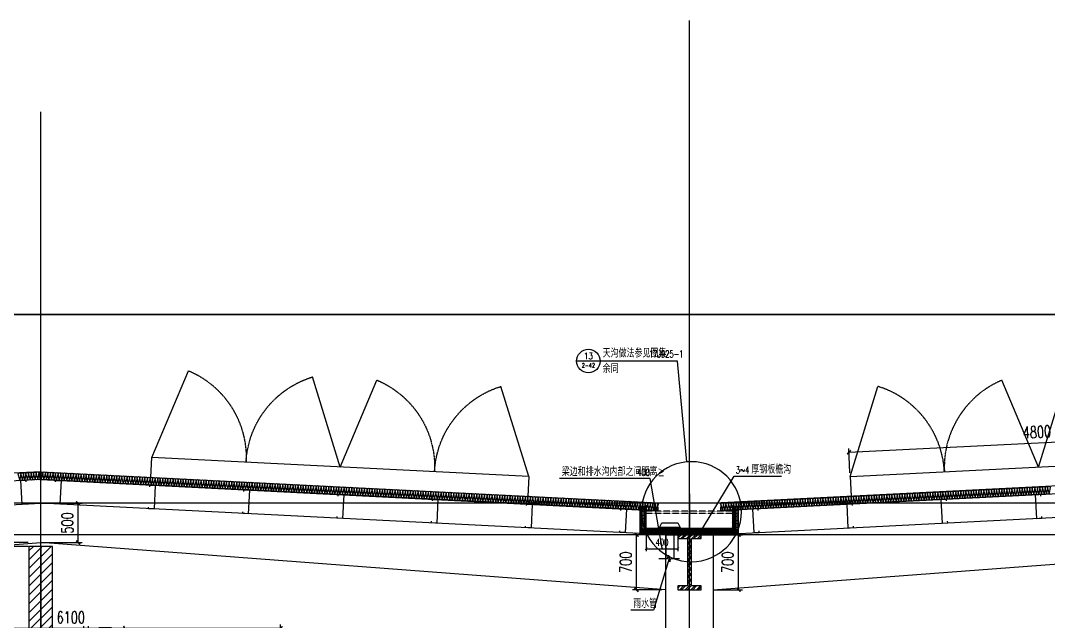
# Model space of a CAD drawing. Extents: x -1899985 to 1774885, y 556286 to 2175695.
# Drawn here: x -1695118 to -1682045, y 578854 to 586496 of the extents above; entities that cross this region are included whole.
import ezdxf
from ezdxf.enums import TextEntityAlignment as Align

# ---------------------------------------------------------------- set-up
doc = ezdxf.new("R2010")
doc.units = 0
doc.header["$LTSCALE"] = 10
doc.header["$MEASUREMENT"] = 0
for name, pattern in [('20剖面图$0$__DASH', [0.35, 0.25, -0.1]), ('20剖面图$0$DASH', [0.35, 0.25, -0.1]), ('20剖面图$0$DOTE', [2.42, 2, -0.2, 0.02, -0.2])]:
    doc.linetypes.add(name, pattern=pattern)
doc.layers.get('Defpoints').update_dxf_attribs({"color": 210})
for name, color, linetype in [('20剖面图$0$A-AXIS-DOTE', 14, '20剖面图$0$DOTE'), ('20剖面图$0$A-AXIS-SYMB', 3, 'Continuous'), ('20剖面图$0$A-HATCH-2', 251, 'Continuous'), ('20剖面图$0$A-LIN-V', 9, 'Continuous'), ('20剖面图$0$A-SFCE', 30, 'Continuous'), ('20剖面图$0$AS-COLN', 6, 'Continuous'), ('20剖面图$0$COLUMN', 9, 'Continuous'), ('20剖面图$0$DIM_SYMB', 3, 'Continuous'), ('20剖面图$0$PUB_TEXT', 7, 'Continuous'), ('20剖面图$0$建-墙-填充', 8, 'Continuous'), ('20剖面图$0$建-尺寸', 3, 'Continuous'), ('20剖面图$0$建-文字', 7, 'Continuous'), ('20剖面图$0$建-柱-钢', 9, 'Continuous'), ('A-LIN-V', 9, 'Continuous')]:
    doc.layers.add(name, color=color, linetype=linetype)
doc.styles.add('20剖面图$0$_TCH_DIM', font='SIMPLEX', dxfattribs={"bigfont": 'GBCBIG'})
doc.styles.add('20剖面图$0$_TCH_DIM_T3', font='SIMPLEX', dxfattribs={"width": 0.705882, "bigfont": 'GBCBIG'})
doc.styles.add('20剖面图$0$A-DIM_T3', font='SIMPLEX', dxfattribs={"width": 0.705882, "bigfont": 'GBCBIG'})
doc.styles.add('20剖面图$0$A-STANDARD', font='SIMPLEX', dxfattribs={"bigfont": 'GBCBIG'})
doc.dimstyles.new('20剖面图$0$_TCH_ARCH&&30', dxfattribs={"dimtxt": 89.25, "dimasz": 30, "dimexe": 30, "dimexo": 30, "dimgap": 37.875, "dimtad": 1, "dimdec": 0, "dimzin": 0, "dimdsep": 46, "dimtxsty": '20剖面图$0$_TCH_DIM_T3', "dimblk": '20剖面图$0$_ArchTick', "dimcen": 0.09, "dimclrt": 7, "dimazin": 2, "dimtfac": 1, "dimtdec": 0, "dimtix": 1, "dimtmove": 2, "dimatfit": 3, "dimfxl": 1, "dimtolj": 1, "dimtzin": 0, "dimarcsym": 0})
doc.dimstyles.new('20剖面图$0$A-DIM&&50', dxfattribs={"dimtxt": 148.75, "dimasz": 50, "dimexe": 50, "dimexo": 50, "dimgap": 63.125, "dimtad": 1, "dimdec": 0, "dimzin": 0, "dimdsep": 46, "dimtxsty": '20剖面图$0$A-DIM_T3', "dimblk": '20剖面图$0$_ArchTick', "dimcen": 0.09, "dimclrt": 7, "dimazin": 2, "dimtfac": 1, "dimtdec": 0, "dimtix": 1, "dimtmove": 2, "dimatfit": 3, "dimfxl": 1, "dimtolj": 1, "dimtzin": 0, "dimarcsym": 0})

# ---------------------------------------------------------------- blocks, each defined once
blk = doc.blocks.new('20剖面图$0$G$CBF9D2CED')
at = {"layer": '20剖面图$0$建-墙-填充'}
h = blk.add_hatch(dxfattribs=at)
h.set_pattern_fill('金属', color=256, scale=20, style=0)
h.set_pattern_definition([(45, (0, 0), (-35.3553, 35.3553), []), (45, (23.57, 0), (-35.3553, 35.3553), [])])
h.paths.add_polyline_path([(-150, 0), (-150, -50), (-25, -50), (-25, -650), (-150, -650), (-150, -700), (150, -700), (150, -650), (25, -650), (25, -50), (150, -50), (150, 0)])
at = {"layer": '20剖面图$0$建-柱-钢'}
for p, q in [((-150, 0), (-150, -50)), ((150, 0), (-150, 0)), ((150, -50), (150, 0)), ((-150, -50), (-25, -50)), ((-25, -50), (-25, -650)), ((25, -650), (25, -50)), ((25, -50), (150, -50)), ((-25, -650), (-150, -650)), ((-150, -650), (-150, -700)), ((150, -650), (25, -650)), ((150, -700), (150, -650)), ((-150, -700), (150, -700))]:
    blk.add_line(p, q, dxfattribs=at)
blk = doc.blocks.new('20剖面图$0$_ArchTick')
at = {"color": 0, "linetype": 'ByBlock', "const_width": 0.4}
blk.add_lwpolyline([(-0.5, -0.5), (0.5, 0.5)], dxfattribs=at)
blk = doc.blocks.new('*D548')
at = {"layer": '20剖面图$0$建-尺寸', "color": 0, "lineweight": -2, "transparency": 16777216}
for p, q in [((-160, 2150), (-570, 2150)), ((-160, 2100), (-570, 2100)), ((-520, 2150), (-520, 2200)), ((-520, 2100), (-520, 2150)), ((-520, 2100), (-520, 2050))]:
    blk.add_line(p, q, dxfattribs=at)
at = {"layer": 'Defpoints', "color": 0, "transparency": 16777216}
for p in [(-520, 2150), (-110, 2150), (-110, 2100)]:
    blk.add_point(p, dxfattribs=at)
at = {"layer": '20剖面图$0$建-尺寸', "color": 0, "lineweight": -2, "transparency": 16777216, "xscale": 50, "yscale": 50, "zscale": 50}
for p, rotation in [((-520, 2150), 270), ((-520, 2100), 90)]:
    blk.add_blockref('20剖面图$0$_ArchTick', p, dxfattribs=dict(at, rotation=rotation))
at = {"layer": '20剖面图$0$建-尺寸', "color": 7, "transparency": 16777216, "insert": (-657, 2125), "char_height": 148.8, "attachment_point": 5, "rotation": 90, "style": '20剖面图$0$A-DIM_T3'}
blk.add_mtext('\\A1;50', dxfattribs=at)
blk = doc.blocks.new('*D549')
at = {"layer": '20剖面图$0$建-尺寸', "color": 0, "lineweight": -2, "transparency": 16777216}
for p, q in [((-160, 2100), (-570, 2100)), ((-520, 300), (-520, 2100)), ((-160, 300), (-570, 300))]:
    blk.add_line(p, q, dxfattribs=at)
at = {"layer": 'Defpoints', "color": 0, "transparency": 16777216}
for p in [(-520, 2100), (-110, 2100), (-110, 300)]:
    blk.add_point(p, dxfattribs=at)
at = {"layer": '20剖面图$0$建-尺寸', "color": 0, "lineweight": -2, "transparency": 16777216, "xscale": 50, "yscale": 50, "zscale": 50}
for p, rotation in [((-520, 2100), 90), ((-520, 300), 270)]:
    blk.add_blockref('20剖面图$0$_ArchTick', p, dxfattribs=dict(at, rotation=rotation))
at = {"layer": '20剖面图$0$建-尺寸', "color": 7, "transparency": 16777216, "insert": (-657, 1200), "char_height": 148.8, "attachment_point": 5, "rotation": 90, "style": '20剖面图$0$A-DIM_T3'}
blk.add_mtext('\\A1;1800', dxfattribs=at)
blk = doc.blocks.new('*D550')
at = {"layer": '20剖面图$0$建-尺寸', "color": 0, "lineweight": -2, "transparency": 16777216}
for p, q in [((-160, 300), (-570, 300)), ((-520, 300), (-520, 350)), ((-520, 0), (-520, 300)), ((-160, 0), (-570, 0)), ((-520, 0), (-520, -50))]:
    blk.add_line(p, q, dxfattribs=at)
at = {"layer": 'Defpoints', "color": 0, "transparency": 16777216}
for p in [(-520, 300), (-110, 300), (-110, 0)]:
    blk.add_point(p, dxfattribs=at)
at = {"layer": '20剖面图$0$建-尺寸', "color": 0, "lineweight": -2, "transparency": 16777216, "xscale": 50, "yscale": 50, "zscale": 50}
for p, rotation in [((-520, 300), 270), ((-520, 0), 90)]:
    blk.add_blockref('20剖面图$0$_ArchTick', p, dxfattribs=dict(at, rotation=rotation))
at = {"layer": '20剖面图$0$建-尺寸', "color": 7, "transparency": 16777216, "insert": (-657, 150), "char_height": 148.8, "attachment_point": 5, "rotation": 90, "style": '20剖面图$0$A-DIM_T3'}
blk.add_mtext('\\A1;300', dxfattribs=at)
blk = doc.blocks.new('*D551')
at = {"layer": '20剖面图$0$建-尺寸', "color": 0, "lineweight": -2, "transparency": 16777216}
for p, q in [((-3050, 650), (-3050, 1110)), ((-3050, 1060), (3050, 1060)), ((3050, 650), (3050, 1110))]:
    blk.add_line(p, q, dxfattribs=at)
at = {"layer": 'Defpoints', "color": 0, "transparency": 16777216}
for p in [(3050, 1060), (-3050, 600), (3050, 600)]:
    blk.add_point(p, dxfattribs=at)
at = {"layer": '20剖面图$0$建-尺寸', "color": 0, "lineweight": -2, "transparency": 16777216, "xscale": 50, "yscale": 50, "zscale": 50, "rotation": 180}
blk.add_blockref('20剖面图$0$_ArchTick', (-3050, 1060), dxfattribs=at)
at = {"layer": '20剖面图$0$建-尺寸', "color": 0, "lineweight": -2, "transparency": 16777216, "xscale": 50, "yscale": 50, "zscale": 50}
blk.add_blockref('20剖面图$0$_ArchTick', (3050, 1060), dxfattribs=at)
at = {"layer": '20剖面图$0$建-尺寸', "color": 7, "transparency": 16777216, "insert": (382, 1198), "char_height": 148.8, "attachment_point": 5, "style": '20剖面图$0$A-DIM_T3'}
blk.add_mtext('\\A1;6100', dxfattribs=at)
blk = doc.blocks.new('20剖面图$0$$LinePat$岩棉板')
at = {"color": 0}
for p, q in [((0, -17), (12, -67)), ((12, -67), (24, -17))]:
    blk.add_line(p, q, dxfattribs=at)
for points in [[(24, -1.5), (0, -1.5)], [(24, -84), (0, -84)]]:
    blk.add_lwpolyline(points)
for centre, start, end in [((12, -17), 0, 180), ((0, -67), 270, 0), ((24, -67), 180, 270)]:
    blk.add_arc(centre, 12, start, end, dxfattribs=at)
blk = doc.blocks.new('*D572')
at = {"layer": '20剖面图$0$A-AXIS-SYMB', "color": 0, "lineweight": -2, "transparency": 16777216}
for p, q in [((1161224, -3405789), (1161224, -3406047)), ((1161624, -3405789), (1161624, -3406047)), ((1161224, -3406017), (1161624, -3406017))]:
    blk.add_line(p, q, dxfattribs=at)
at = {"layer": 'Defpoints', "color": 0, "transparency": 16777216}
for p in [(1161224, -3405759), (1161624, -3405759), (1161624, -3406017)]:
    blk.add_point(p, dxfattribs=at)
at = {"layer": '20剖面图$0$A-AXIS-SYMB', "color": 0, "lineweight": -2, "transparency": 16777216, "xscale": 30, "yscale": 30, "zscale": 30, "rotation": 180}
blk.add_blockref('20剖面图$0$_ArchTick', (1161224, -3406017), dxfattribs=at)
at = {"layer": '20剖面图$0$A-AXIS-SYMB', "color": 0, "lineweight": -2, "transparency": 16777216, "xscale": 30, "yscale": 30, "zscale": 30}
blk.add_blockref('20剖面图$0$_ArchTick', (1161624, -3406017), dxfattribs=at)
at = {"layer": '20剖面图$0$A-AXIS-SYMB', "color": 7, "transparency": 16777216, "insert": (1161424, -3405935), "char_height": 89.2, "attachment_point": 5, "style": '20剖面图$0$_TCH_DIM_T3'}
blk.add_mtext('\\A1;400', dxfattribs=at)
blk = doc.blocks.new('*D552')
at = {"layer": '20剖面图$0$建-尺寸', "color": 0, "lineweight": -2, "transparency": 16777216}
for p, q in [((8250, 1100), (8775, 1100)), ((8725, 600), (8725, 1100)), ((8250, 600), (8775, 600))]:
    blk.add_line(p, q, dxfattribs=at)
at = {"layer": 'Defpoints', "color": 0, "transparency": 16777216}
for p in [(8200, 1100), (8725, 1100), (8200, 600)]:
    blk.add_point(p, dxfattribs=at)
at = {"layer": '20剖面图$0$建-尺寸', "color": 0, "lineweight": -2, "transparency": 16777216, "xscale": 50, "yscale": 50, "zscale": 50}
for p, rotation in [((8725, 1100), 90), ((8725, 600), 270)]:
    blk.add_blockref('20剖面图$0$_ArchTick', p, dxfattribs=dict(at, rotation=rotation))
at = {"layer": '20剖面图$0$建-尺寸', "color": 7, "transparency": 16777216, "insert": (8588, 850), "char_height": 148.8, "attachment_point": 5, "rotation": 90, "style": '20剖面图$0$A-DIM_T3'}
blk.add_mtext('\\A1;500', dxfattribs=at)
blk = doc.blocks.new('20剖面图$0$CURVEPATTERNLIB$SYSLIB$岩棉板')
at = {"color": 0}
for p, q in [((0, -17), (12, -67)), ((12, -67), (24, -17))]:
    blk.add_line(p, q, dxfattribs=at)
for centre, start, end in [((12, -17), 0, 180), ((0, -67), 270, 0), ((24, -67), 180, 270)]:
    blk.add_arc(centre, 12, start, end, dxfattribs=at)
blk = doc.blocks.new('*D553')
at = {"layer": '20剖面图$0$建-尺寸', "color": 0, "lineweight": -2, "transparency": 16777216}
for p, q in [((16150, 700), (15776, 700)), ((15826, 0), (15826, 700)), ((16150, 0), (15776, 0))]:
    blk.add_line(p, q, dxfattribs=at)
at = {"layer": 'Defpoints', "color": 0, "transparency": 16777216}
for p in [(15826, 700), (16200, 700), (16200, 0)]:
    blk.add_point(p, dxfattribs=at)
at = {"layer": '20剖面图$0$建-尺寸', "color": 0, "lineweight": -2, "transparency": 16777216, "xscale": 50, "yscale": 50, "zscale": 50}
for p, rotation in [((15826, 700), 90), ((15826, 0), 270)]:
    blk.add_blockref('20剖面图$0$_ArchTick', p, dxfattribs=dict(at, rotation=rotation))
at = {"layer": '20剖面图$0$建-尺寸', "color": 7, "transparency": 16777216, "insert": (15689, 350), "char_height": 148.8, "attachment_point": 5, "rotation": 90, "style": '20剖面图$0$A-DIM_T3'}
blk.add_mtext('\\A1;700', dxfattribs=at)
blk = doc.blocks.new('*D554')
at = {"layer": '20剖面图$0$建-尺寸', "color": 0, "lineweight": -2, "transparency": 16777216}
for p, q in [((300, 700), (674, 700)), ((624, 0), (624, 700)), ((300, 0), (674, 0))]:
    blk.add_line(p, q, dxfattribs=at)
at = {"layer": 'Defpoints', "color": 0, "transparency": 16777216}
for p in [(250, 700), (624, 700), (250, 0)]:
    blk.add_point(p, dxfattribs=at)
at = {"layer": '20剖面图$0$建-尺寸', "color": 0, "lineweight": -2, "transparency": 16777216, "xscale": 50, "yscale": 50, "zscale": 50}
for p, rotation in [((624, 700), 90), ((624, 0), 270)]:
    blk.add_blockref('20剖面图$0$_ArchTick', p, dxfattribs=dict(at, rotation=rotation))
at = {"layer": '20剖面图$0$建-尺寸', "color": 7, "transparency": 16777216, "insert": (486, 350), "char_height": 148.8, "attachment_point": 5, "rotation": 90, "style": '20剖面图$0$A-DIM_T3'}
blk.add_mtext('\\A1;700', dxfattribs=at)
blk = doc.blocks.new('*D594')
at = {"layer": '20剖面图$0$建-尺寸', "color": 0, "lineweight": -2, "transparency": 16777216}
for p, q in [((-1777489, 580881), (-1777474, 581190)), ((-1777476, 581140), (-1772682, 580899)), ((-1772695, 580640), (-1772680, 580949))]:
    blk.add_line(p, q, dxfattribs=at)
at = {"layer": 'Defpoints', "color": 0, "transparency": 16777216}
for p in [(-1777492, 580831), (-1772682, 580899), (-1772698, 580590)]:
    blk.add_point(p, dxfattribs=at)
at = {"layer": '20剖面图$0$建-尺寸', "color": 0, "lineweight": -2, "transparency": 16777216, "xscale": 50, "yscale": 50, "zscale": 50}
for p, rotation in [((-1777476, 581140), 177.1195904165195), ((-1772682, 580899), 357.1195904165195)]:
    blk.add_blockref('20剖面图$0$_ArchTick', p, dxfattribs=dict(at, rotation=rotation))
at = {"layer": '20剖面图$0$建-尺寸', "color": 7, "transparency": 16777216, "insert": (-1775072, 581157), "char_height": 148.8, "attachment_point": 5, "rotation": 357.1196, "style": '20剖面图$0$A-DIM_T3'}
blk.add_mtext('\\A1;4800', dxfattribs=at)
blk = doc.blocks.new('20剖面图$0$G$C2C10B007')
at = {"layer": '20剖面图$0$A-LIN-V'}
h = blk.add_hatch(dxfattribs=at)
h.set_pattern_fill('ANSI31', color=252, scale=50)
h.set_pattern_definition([(45, (0, 400), (-56.1266, 56.1266), [])])
h.paths.add_polyline_path([(-150, 600), (-3050, 600), (-3050, 300), (3050, 300), (3050, 600), (150, 600), (150, 2100), (-150, 2100)])
at = {"layer": '20剖面图$0$A-AXIS-DOTE', "linetype": '20剖面图$0$__DASH', "ltscale": 2}
blk.add_lwpolyline([(0, 2100), (0, 100)], dxfattribs=at)
at = {"layer": '20剖面图$0$A-LIN-V'}
blk.add_lwpolyline([(-150, 600), (-3050, 600), (-3050, 300), (3050, 300), (3050, 600), (150, 600), (150, 2100), (-150, 2100), (-150, 600)], dxfattribs=at)
at = {"layer": '20剖面图$0$A-SFCE', "linetype": '20剖面图$0$DASH'}
for p, q in [((-3050, 300), (-3050, 0)), ((3050, 300), (3050, 0)), ((-3050, 0), (3050, 0))]:
    blk.add_line(p, q, dxfattribs=at)
at = {"layer": '20剖面图$0$建-文字', "style": '20剖面图$0$A-STANDARD'}
blk.add_text('工业风扇', height=337.59, dxfattribs=at).set_placement((210.4, 722.5))
at = {"layer": '20剖面图$0$建-尺寸'}
for p1, p2, picture, middle in [((-110, 2100), (-110, 2150), '*D548', (-657.1, 2125)), ((-110, 300), (-110, 2100), '*D549', (-657.1, 1200)), ((-110, 0), (-110, 300), '*D550', (-657.1, 150))]:
    dim = blk.add_aligned_dim(p1=p1, p2=p2, distance=409.6, dimstyle='20剖面图$0$A-DIM&&50', dxfattribs=at)
    dim.commit()
    dim.dimension.update_dxf_attribs({"geometry": picture, "text_midpoint": middle})
dim = blk.add_linear_dim(base=(3050, 1060.2), p1=(-3050, 600), p2=(3050, 600), angle=0, dimstyle='20剖面图$0$A-DIM&&50', dxfattribs=at)
dim.commit()
dim.dimension.update_dxf_attribs({"geometry": '*D551', "text_midpoint": (382.4, 1197.7), "dimtype": 161})
blk = doc.blocks.new('20剖面图$0$2342424242')
at = {"layer": '20剖面图$0$A-LIN-V'}
h = blk.add_hatch(dxfattribs=at)
h.set_pattern_fill('金属', color=256, scale=10)
h.set_pattern_definition([(45, (0, 0), (-17.67766953, 17.67766953), []), (45, (11.785, 0), (-17.67766953, 17.67766953), [])])
h.paths.add_polyline_path([(1161223.6, -3405469.3), (1161213.6, -3405469.3), (1161213.6, -3405769.3), (1162328.6, -3405769.3), (1162328.6, -3405469.3), (1162318.6, -3405469.3), (1162318.6, -3405759.3), (1161223.6, -3405759.3)])
at = {"layer": '20剖面图$0$A-AXIS-DOTE', "linetype": '20剖面图$0$__DASH', "ltscale": 2}
blk.add_line((1161773.6, -3405320), (1161773.6, -3406120), dxfattribs=at)
at = {"layer": '20剖面图$0$A-AXIS-SYMB'}
for p, q in [((1161938.6, -3405760), (1162340, -3405093.4)), ((1162340, -3405093.4), (1162945.1, -3405093.4)), ((1161515, -3406142.1), (1161317.7, -3406800.9)), ((1161317.7, -3406800.9), (1161026.4, -3406800.9))]:
    blk.add_line(p, q, dxfattribs=at)
at = {"layer": '20剖面图$0$A-AXIS-SYMB', "color": 1}
for p, q in [((1161272.2, -3405123.4), (1160118.6, -3405123.4)), ((1161426.2, -3406012.6), (1161272.2, -3405123.4))]:
    blk.add_line(p, q, dxfattribs=at)
at = {"layer": '20剖面图$0$A-AXIS-SYMB', "const_width": 12}
for points in [[(1161935.5, -3405765.1, 1), (1161941.7, -3405754.9, 1)], [(1161516.8, -3406136.3, 1), (1161513.3, -3406147.8, 1)]]:
    blk.add_lwpolyline(points, format="xyb", close=True, dxfattribs=at)
at = {"layer": '20剖面图$0$A-AXIS-SYMB', "color": 1, "const_width": 12}
blk.add_lwpolyline([(1161427.3, -3406018.5, 1), (1161425.2, -3406006.6, 1)], format="xyb", close=True, dxfattribs=at)
at = {"layer": '20剖面图$0$A-LIN-V'}
for points in [[(1161223.6, -3405469.3), (1161213.6, -3405469.3), (1161213.6, -3405769.3), (1162328.6, -3405769.3), (1162328.6, -3405469.3), (1162318.6, -3405469.3), (1162318.6, -3405469.3), (1162318.6, -3405469.3), (1162318.6, -3405759.3), (1161223.6, -3405759.3), (1161223.6, -3405469.3)], [(1161393.6, -3405749.3), (1161423.6, -3405690), (1161623.6, -3405690), (1161653.6, -3405749.3), (1161393.6, -3405749.3)], [(1161473.6, -3405749.3), (1161473.6, -3406142.1)], [(1161573.6, -3405749.3), (1161573.6, -3406142.1)]]:
    blk.add_lwpolyline(points, dxfattribs=at)
at = {"layer": '20剖面图$0$A-LIN-V', "linetype": '20剖面图$0$DASH', "ltscale": 0.3}
for points in [[(1162318.6, -3405540.9), (1161223.6, -3405540.9)], [(1162318.6, -3405570.9), (1161223.6, -3405570.9)]]:
    blk.add_lwpolyline(points, dxfattribs=at)
at = {"layer": '20剖面图$0$DIM_SYMB'}
blk.add_lwpolyline([(1161384.9, -3406142.1), (1161492.4, -3406142.1), (1161507.6, -3406100.1), (1161522.5, -3406184.1), (1161537.4, -3406142.1), (1161644.9, -3406142.1)], dxfattribs=at)
at = {"layer": '20剖面图$0$A-LIN-V', "yscale": 0.7272727272727273, "zscale": 0.7272727272727273}
for p, xscale, rotation in [((1161143.6, -3405479.3), -0.7499999999999999, 90), ((1161143.6, -3405497.3), -0.7499999999999999, 90), ((1162398.6, -3405479.3), 0.7499999999999999, 270), ((1162398.6, -3405497.3), 0.7499999999999999, 270), ((1161143.6, -3405515.3), -0.7499999999999999, 90), ((1161143.6, -3405533.3), -0.7499999999999999, 90), ((1161143.6, -3405551.3), -0.7499999999999999, 90), ((1161143.6, -3405569.3), -0.7499999999999999, 90), ((1161143.6, -3405587.3), -0.7499999999999999, 90), ((1161143.6, -3405605.3), -0.7499999999999999, 90), ((1161143.6, -3405623.3), -0.7499999999999999, 90), ((1162398.6, -3405515.3), 0.7499999999999999, 270), ((1162398.6, -3405533.3), 0.7499999999999999, 270), ((1162398.6, -3405551.3), 0.7499999999999999, 270), ((1162398.6, -3405569.3), 0.7499999999999999, 270), ((1162398.6, -3405587.3), 0.7499999999999999, 270), ((1162398.6, -3405605.3), 0.7499999999999999, 270), ((1162398.6, -3405623.3), 0.7499999999999999, 270), ((1161143.6, -3405641.3), -0.7499999999999999, 90), ((1161143.6, -3405659.3), -0.7499999999999999, 90), ((1161143.6, -3405677.3), -0.7499999999999999, 90), ((1161143.6, -3405695.3), -0.7499999999999999, 90), ((1161143.6, -3405713.3), -0.7499999999999999, 90), ((1161143.6, -3405731.3), -0.7499999999999999, 90), ((1161143.6, -3405749.3), -0.7499999999999999, 90), ((1161143.6, -3405767.3), -0.7499999999999999, 90), ((1162398.6, -3405641.3), 0.7499999999999999, 270), ((1162398.6, -3405659.3), 0.7499999999999999, 270), ((1162398.6, -3405677.3), 0.7499999999999999, 270), ((1162398.6, -3405695.3), 0.7499999999999999, 270), ((1162398.6, -3405713.3), 0.7499999999999999, 270), ((1162398.6, -3405731.3), 0.7499999999999999, 270), ((1162398.6, -3405749.3), 0.7499999999999999, 270), ((1162398.6, -3405767.3), 0.7499999999999999, 270), ((1161143.6, -3405839.3), -0.7291666728024547, 180), ((1161143.6, -3405785.3), -0.7499999999999999, 90), ((1161143.6, -3405803.3), -0.7499999999999999, 90), ((1161143.6, -3405821.3), -0.7499999999999999, 90), ((1161161.1, -3405839.3), -0.7291666728024547, 180), ((1161178.6, -3405839.3), -0.7291666728024547, 180), ((1161196.1, -3405839.3), -0.7291666728024547, 180), ((1161213.6, -3405839.3), -0.7291666728024547, 180), ((1161231.1, -3405839.3), -0.7291666728024547, 180), ((1161248.6, -3405839.3), -0.7291666728024547, 180), ((1161266.1, -3405839.3), -0.7291666728024547, 180), ((1161283.6, -3405839.3), -0.7291666728024547, 180), ((1161301.1, -3405839.3), -0.7291666728024547, 180), ((1161318.6, -3405839.3), -0.7291666728024547, 180), ((1161336.1, -3405839.3), -0.7291666728024547, 180), ((1161353.6, -3405839.3), -0.7291666728024547, 180), ((1161371.1, -3405839.3), -0.7291666728024547, 180), ((1161388.6, -3405839.3), -0.7291666728024547, 180), ((1161406.1, -3405839.3), -0.7291666728024547, 180), ((1161423.6, -3405839.3), -0.7291666728024547, 180), ((1161441.1, -3405839.3), -0.7291666728024547, 180), ((1161458.6, -3405839.3), -0.7291666728024547, 180), ((1161476.1, -3405839.3), -0.7291666728024547, 180), ((1161493.6, -3405839.3), -0.7291666728024547, 180), ((1161511.1, -3405839.3), -0.7291666728024547, 180), ((1161528.6, -3405839.3), -0.7291666728024547, 180), ((1161546.1, -3405839.3), -0.7291666728024547, 180), ((1161563.6, -3405839.3), -0.7291666728024547, 180), ((1161581.1, -3405839.3), -0.7291666728024547, 180), ((1161598.6, -3405839.3), -0.7291666728024547, 180), ((1161616.1, -3405839.3), -0.7291666728024547, 180), ((1161633.6, -3405839.3), -0.7291666728024547, 180), ((1161651.1, -3405839.3), -0.7291666728024547, 180), ((1161668.6, -3405839.3), -0.7291666728024547, 180), ((1161686.1, -3405839.3), -0.7291666728024547, 180), ((1161703.6, -3405839.3), -0.7291666728024547, 180), ((1161721.1, -3405839.3), -0.7291666728024547, 180), ((1161738.6, -3405839.3), -0.7291666728024547, 180), ((1161756.1, -3405839.3), -0.7291666728024547, 180), ((1161791.4, -3405839.3), 0.7440476145040953, 180), ((1161809.3, -3405839.3), 0.7440476145040953, 180), ((1161827.1, -3405839.3), 0.7440476145040953, 180), ((1161845, -3405839.3), 0.7440476145040953, 180), ((1161862.9, -3405839.3), 0.7440476145040953, 180), ((1161880.7, -3405839.3), 0.7440476145040953, 180), ((1161898.6, -3405839.3), 0.7440476145040953, 180), ((1161916.4, -3405839.3), 0.7440476145040953, 180), ((1161934.3, -3405839.3), 0.7440476145040953, 180), ((1161952.1, -3405839.3), 0.7440476145040953, 180), ((1161970, -3405839.3), 0.7440476145040953, 180), ((1161987.9, -3405839.3), 0.7440476145040953, 180), ((1162005.7, -3405839.3), 0.7440476145040953, 180), ((1162023.6, -3405839.3), 0.7440476145040953, 180), ((1162041.4, -3405839.3), 0.7440476145040953, 180), ((1162059.3, -3405839.3), 0.7440476145040953, 180), ((1162077.1, -3405839.3), 0.7440476145040953, 180), ((1162095, -3405839.3), 0.7440476145040953, 180), ((1162112.9, -3405839.3), 0.7440476145040953, 180), ((1162130.7, -3405839.3), 0.7440476145040953, 180), ((1162148.6, -3405839.3), 0.7440476145040953, 180), ((1162166.4, -3405839.3), 0.7440476145040953, 180), ((1162184.3, -3405839.3), 0.7440476145040953, 180), ((1162202.1, -3405839.3), 0.7440476145040953, 180), ((1162220, -3405839.3), 0.7440476145040953, 180), ((1162237.9, -3405839.3), 0.7440476145040953, 180), ((1162255.7, -3405839.3), 0.7440476145040953, 180), ((1162273.6, -3405839.3), 0.7440476145040953, 180), ((1162291.4, -3405839.3), 0.7440476145040953, 180), ((1162309.3, -3405839.3), 0.7440476145040953, 180), ((1162327.1, -3405839.3), 0.7440476145040953, 180), ((1162345, -3405839.3), 0.7440476145040953, 180), ((1162398.6, -3405785.3), 0.7499999999999999, 270), ((1162398.6, -3405803.3), 0.7499999999999999, 270), ((1162398.6, -3405821.3), 0.7499999999999999, 270), ((1162362.9, -3405839.3), 0.7440476145040953, 180), ((1162380.7, -3405839.3), 0.7440476145040953, 180), ((1162398.6, -3405839.3), 0.7440476145040953, 180)]:
    blk.add_blockref('20剖面图$0$$LinePat$岩棉板', p, dxfattribs=dict(at, xscale=xscale, rotation=rotation))
at = {"layer": '20剖面图$0$PUB_TEXT', "style": '20剖面图$0$_TCH_DIM'}
for s, height, p in [('梁边和排水沟内部之间距离≥', 101.277, (1160150.1, -3405091.9)), ('厚钢板檐沟', 101.28, (1162560.7, -3405061.9)), ('雨水管', 101.28, (1161057.9, -3406769.4))]:
    blk.add_text(s, height=height, dxfattribs=at).set_placement(p)
at = {"layer": '20剖面图$0$PUB_TEXT', "style": '20剖面图$0$_TCH_DIM', "width": 0.705882}
for s, p in [('3~4', (1162362.7, -3405061.9)), ('400', (1161108.5, -3405091.9))]:
    blk.add_text(s, height=89.25, dxfattribs=at).set_placement(p)
at = {"layer": '20剖面图$0$A-AXIS-SYMB', "color": 1}
dim = blk.add_aligned_dim(p1=(1161223.6, -3405759.3), p2=(1161623.6, -3405759.3), distance=-258, dimstyle='20剖面图$0$_TCH_ARCH&&30', dxfattribs=at)
dim.commit()
dim.dimension.update_dxf_attribs({"geometry": '*D572', "text_midpoint": (1161423.6, -3405934.8)})
blk = doc.blocks.new('20剖面图$0$G$C845E5159')
at = {"layer": '20剖面图$0$A-AXIS-DOTE', "linetype": '20剖面图$0$__DASH', "ltscale": 2}
blk.add_line((8250, -3360.7), (8250, 6078.5), dxfattribs=at)
at = {"layer": '20剖面图$0$A-LIN-V', "color": 2}
for p, q in [((300, 700), (8250, 1100)), ((16200, 700), (8250, 1100)), ((300, 0), (8250, 600)), ((16200, 0), (8250, 600))]:
    blk.add_line(p, q, dxfattribs=at)
at = {"layer": '20剖面图$0$A-LIN-V'}
for points in [[(8063.6, 1371), (8062.6, 1390.9), (7992.7, 1387.4), (8007.7, 1087.8), (8077.7, 1091.3), (8076.7, 1111.3)], [(8436.4, 1371), (8437.4, 1390.9), (8507.3, 1387.4), (8492.3, 1087.8), (8422.3, 1091.3), (8423.3, 1111.3)], [(9634.9, 1310.7), (9635.9, 1330.6), (9705.8, 1327.1), (9690.7, 1027.5), (9620.8, 1031), (9621.8, 1051)], [(4468.1, 1190.1), (4467.1, 1210), (4397.2, 1206.5), (4412.3, 906.9), (4482.2, 910.4), (4481.2, 930.4)], [(10833.4, 1250.4), (10834.4, 1270.3), (10904.3, 1266.8), (10889.2, 967.2), (10819.3, 970.7), (10820.3, 990.7)], [(12031.9, 1190.1), (12032.9, 1210), (12102.8, 1206.5), (12087.7, 906.9), (12017.8, 910.4), (12018.8, 930.4)], [(2071.2, 1069.5), (2070.2, 1089.4), (2000.3, 1085.9), (2015.3, 786.3), (2085.2, 789.8), (2084.2, 809.8)], [(3269.7, 1129.8), (3268.6, 1149.7), (3198.7, 1146.2), (3213.8, 846.6), (3283.7, 850.1), (3282.7, 870.1)], [(13230.3, 1129.8), (13231.4, 1149.7), (13301.3, 1146.2), (13286.2, 846.6), (13216.3, 850.1), (13217.3, 870.1)], [(14428.8, 1069.5), (14429.8, 1089.4), (14499.7, 1085.9), (14484.7, 786.3), (14414.8, 789.8), (14415.8, 809.8)], [(872.7, 1009.2), (871.7, 1029.1), (801.8, 1025.6), (816.8, 726), (886.8, 729.5), (885.7, 749.5)], [(15627.3, 1009.2), (15628.3, 1029.1), (15698.2, 1025.6), (15683.2, 726), (15613.2, 729.5), (15614.3, 749.5)]]:
    blk.add_lwpolyline(points, dxfattribs=at)
at = {"layer": '20剖面图$0$AS-COLN'}
for p, q in [((8250, 1500.5), (401.1, 1105.6)), ((8250, 1500.5), (16098.9, 1105.6)), ((8250, 1400.4), (400.1, 1005.4)), ((8250, 1400.4), (16099.9, 1005.4)), ((400.1, 1005.4), (401.1, 1105.6)), ((16099.9, 1005.4), (16098.9, 1105.6))]:
    blk.add_line(p, q, dxfattribs=at)
at = {"layer": '20剖面图$0$COLUMN'}
for points in [[(300, 700), (300, -11000), (-300, -11000), (-300, 700), (300, 700)], [(16800, 700), (16800, -11000), (16200, -11000), (16200, 700), (16800, 700)]]:
    blk.add_lwpolyline(points, dxfattribs=at)
at = {"layer": '20剖面图$0$A-HATCH-2', "xscale": -1.354458951392196, "yscale": 1.351351351351351, "zscale": 1.351351351351351}
for p, rotation in [((7995.2, 1494.7), 2.88037755284905), ((8027.7, 1496.3), 2.88037755284905), ((8060.1, 1498), 2.88037755284905), ((8092.6, 1499.6), 2.88037755284905), ((8125.1, 1501.2), 2.88037755284905), ((8157.5, 1502.9), 2.88037755284905), ((8190, 1504.5), 2.88037755284905), ((8222.5, 1506.1), 2.88037755284905), ((8254.9, 1507.8), 2.88037755284905), ((8277.5, 1506.1), 357.1196224471509), ((8310, 1504.5), 357.1196224471509), ((8342.5, 1502.9), 357.1196224471509), ((8374.9, 1501.2), 357.1196224471509), ((8407.4, 1499.6), 357.1196224471509), ((8439.9, 1498), 357.1196224471509), ((8472.3, 1496.3), 357.1196224471509), ((8504.8, 1494.7), 357.1196224471509), ((8537.3, 1493.1), 357.1196224471509), ((8569.7, 1491.4), 357.1196224471509), ((8602.2, 1489.8), 357.1196224471509), ((8634.7, 1488.2), 357.1196224471509), ((8667.1, 1486.5), 357.1196224471509), ((8699.6, 1484.9), 357.1196224471509), ((8732.1, 1483.3), 357.1196224471509), ((8764.5, 1481.6), 357.1196224471509), ((8797, 1480), 357.1196224471509), ((8829.5, 1478.4), 357.1196224471509), ((8861.9, 1476.7), 357.1196224471509), ((8894.4, 1475.1), 357.1196224471509), ((8926.9, 1473.5), 357.1196224471509), ((8959.3, 1471.8), 357.1196224471509), ((8991.8, 1470.2), 357.1196224471509), ((9024.3, 1468.6), 357.1196224471509), ((9056.7, 1466.9), 357.1196224471509), ((9089.2, 1465.3), 357.1196224471509), ((9121.7, 1463.7), 357.1196224471509), ((9154.1, 1462), 357.1196224471509), ((9186.6, 1460.4), 357.1196224471509), ((9219.1, 1458.8), 357.1196224471509), ((9251.5, 1457.1), 357.1196224471509), ((9284, 1455.5), 357.1196224471509), ((9316.5, 1453.9), 357.1196224471509), ((9348.9, 1452.2), 357.1196224471509), ((9381.4, 1450.6), 357.1196224471509), ((9413.9, 1449), 357.1196224471509), ((9446.3, 1447.3), 357.1196224471509), ((9478.8, 1445.7), 357.1196224471509), ((9511.3, 1444.1), 357.1196224471509), ((4423.9, 1315), 2.88037755284905), ((4456.4, 1316.6), 2.88037755284905), ((4488.9, 1318.3), 2.88037755284905), ((4521.3, 1319.9), 2.88037755284905), ((4553.8, 1321.5), 2.88037755284905), ((4586.3, 1323.2), 2.88037755284905), ((9543.7, 1442.4), 357.1196224471509), ((9576.2, 1440.8), 357.1196224471509), ((9608.7, 1439.2), 357.1196224471509), ((9641.1, 1437.5), 357.1196224471509), ((9673.6, 1435.9), 357.1196224471509), ((9706.1, 1434.3), 357.1196224471509), ((9738.5, 1432.6), 357.1196224471509), ((9771, 1431), 357.1196224471509), ((9803.4, 1429.4), 357.1196224471509), ((9835.9, 1427.7), 357.1196224471509), ((9868.4, 1426.1), 357.1196224471509), ((9900.8, 1424.5), 357.1196224471509), ((9933.3, 1422.8), 357.1196224471509), ((9965.8, 1421.2), 357.1196224471509), ((9998.2, 1419.6), 357.1196224471509), ((10030.7, 1417.9), 357.1196224471509), ((10063.2, 1416.3), 357.1196224471509), ((10095.6, 1414.7), 357.1196224471509), ((10128.1, 1413), 357.1196224471509), ((10160.6, 1411.4), 357.1196224471509), ((10193, 1409.8), 357.1196224471509), ((10225.5, 1408.1), 357.1196224471509), ((10258, 1406.5), 357.1196224471509), ((10290.4, 1404.9), 357.1196224471509), ((10322.9, 1403.2), 357.1196224471509), ((10355.4, 1401.6), 357.1196224471509), ((10387.8, 1400), 357.1196224471509), ((10420.3, 1398.3), 357.1196224471509), ((10452.8, 1396.7), 357.1196224471509), ((10485.2, 1395.1), 357.1196224471509), ((10517.7, 1393.4), 357.1196224471509), ((10550.2, 1391.8), 357.1196224471509), ((10582.6, 1390.1), 357.1196224471509), ((10615.1, 1388.5), 357.1196224471509), ((10647.6, 1386.9), 357.1196224471509), ((10680, 1385.2), 357.1196224471509), ((10712.5, 1383.6), 357.1196224471509), ((10745, 1382), 357.1196224471509), ((10777.4, 1380.3), 357.1196224471509), ((10809.9, 1378.7), 357.1196224471509), ((10842.4, 1377.1), 357.1196224471509), ((10874.8, 1375.4), 357.1196224471509), ((10907.3, 1373.8), 357.1196224471509), ((10939.8, 1372.2), 357.1196224471509), ((10972.2, 1370.5), 357.1196224471509), ((11004.7, 1368.9), 357.1196224471509), ((11037.2, 1367.3), 357.1196224471509), ((11069.6, 1365.6), 357.1196224471509), ((11102.1, 1364), 357.1196224471509), ((11134.6, 1362.4), 357.1196224471509), ((11167, 1360.7), 357.1196224471509), ((11199.5, 1359.1), 357.1196224471509), ((11231.9, 1357.5), 357.1196224471509), ((11264.4, 1355.8), 357.1196224471509), ((11296.9, 1354.2), 357.1196224471509), ((11329.3, 1352.6), 357.1196224471509), ((11361.8, 1350.9), 357.1196224471509), ((11394.3, 1349.3), 357.1196224471509), ((11426.7, 1347.7), 357.1196224471509), ((11459.2, 1346), 357.1196224471509), ((11491.7, 1344.4), 357.1196224471509), ((11524.1, 1342.8), 357.1196224471509), ((11556.6, 1341.1), 357.1196224471509), ((11589.1, 1339.5), 357.1196224471509), ((11621.5, 1337.9), 357.1196224471509), ((11654, 1336.2), 357.1196224471509), ((11686.5, 1334.6), 357.1196224471509), ((11718.9, 1333), 357.1196224471509), ((11751.4, 1331.3), 357.1196224471509), ((11783.9, 1329.7), 357.1196224471509), ((11816.3, 1328.1), 357.1196224471509), ((11848.8, 1326.4), 357.1196224471509), ((11881.3, 1324.8), 357.1196224471509), ((11913.7, 1323.2), 357.1196224471509), ((11946.2, 1321.5), 357.1196224471509), ((11978.7, 1319.9), 357.1196224471509), ((12011.1, 1318.3), 357.1196224471509), ((12043.6, 1316.6), 357.1196224471509), ((12076.1, 1315), 357.1196224471509), ((12108.5, 1313.4), 357.1196224471509), ((1826.7, 1184.3), 2.88037755284905), ((1859.1, 1186), 2.88037755284905), ((1891.6, 1187.6), 2.88037755284905), ((1924.1, 1189.2), 2.88037755284905), ((1956.5, 1190.9), 2.88037755284905), ((1989, 1192.5), 2.88037755284905), ((2021.5, 1194.1), 2.88037755284905), ((2053.9, 1195.8), 2.88037755284905), ((2086.4, 1197.4), 2.88037755284905), ((2118.9, 1199), 2.88037755284905), ((2151.3, 1200.7), 2.88037755284905), ((2183.8, 1202.3), 2.88037755284905), ((2216.3, 1203.9), 2.88037755284905), ((2248.7, 1205.6), 2.88037755284905), ((2281.2, 1207.2), 2.88037755284905), ((2313.6, 1208.8), 2.88037755284905), ((2346.1, 1210.5), 2.88037755284905), ((2378.6, 1212.1), 2.88037755284905), ((2411, 1213.7), 2.88037755284905), ((2443.5, 1215.4), 2.88037755284905), ((2476, 1217), 2.88037755284905), ((2508.4, 1218.6), 2.88037755284905), ((2540.9, 1220.3), 2.88037755284905), ((2573.4, 1221.9), 2.88037755284905), ((2605.8, 1223.5), 2.88037755284905), ((2638.3, 1225.2), 2.88037755284905), ((2670.8, 1226.8), 2.88037755284905), ((2703.2, 1228.4), 2.88037755284905), ((2735.7, 1230.1), 2.88037755284905), ((2768.2, 1231.7), 2.88037755284905), ((2800.6, 1233.3), 2.88037755284905), ((2833.1, 1235), 2.88037755284905), ((2865.6, 1236.6), 2.88037755284905), ((2898, 1238.2), 2.88037755284905), ((2930.5, 1239.9), 2.88037755284905), ((2963, 1241.5), 2.88037755284905), ((2995.4, 1243.1), 2.88037755284905), ((3027.9, 1244.8), 2.88037755284905), ((3060.4, 1246.4), 2.88037755284905), ((3092.8, 1248), 2.88037755284905), ((3125.3, 1249.7), 2.88037755284905), ((3157.8, 1251.3), 2.88037755284905), ((3190.2, 1252.9), 2.88037755284905), ((3222.7, 1254.6), 2.88037755284905), ((3255.2, 1256.2), 2.88037755284905), ((3287.6, 1257.8), 2.88037755284905), ((3320.1, 1259.5), 2.88037755284905), ((3352.6, 1261.1), 2.88037755284905), ((3385, 1262.7), 2.88037755284905), ((3417.5, 1264.4), 2.88037755284905), ((3450, 1266), 2.88037755284905), ((3482.4, 1267.6), 2.88037755284905), ((3514.9, 1269.3), 2.88037755284905), ((3547.4, 1270.9), 2.88037755284905), ((3579.8, 1272.5), 2.88037755284905), ((3612.3, 1274.2), 2.88037755284905), ((3644.8, 1275.8), 2.88037755284905), ((3677.2, 1277.4), 2.88037755284905), ((3709.7, 1279.1), 2.88037755284905), ((3742.2, 1280.7), 2.88037755284905), ((3774.6, 1282.3), 2.88037755284905), ((3807.1, 1284), 2.88037755284905), ((3839.5, 1285.6), 2.88037755284905), ((3872, 1287.2), 2.88037755284905), ((3904.5, 1288.9), 2.88037755284905), ((3936.9, 1290.5), 2.88037755284905), ((3969.4, 1292.1), 2.88037755284905), ((4001.9, 1293.8), 2.88037755284905), ((4034.3, 1295.4), 2.88037755284905), ((4066.8, 1297), 2.88037755284905), ((4099.3, 1298.7), 2.88037755284905), ((4131.7, 1300.3), 2.88037755284905), ((4164.2, 1301.9), 2.88037755284905), ((4196.7, 1303.6), 2.88037755284905), ((4229.1, 1305.2), 2.88037755284905), ((4261.6, 1306.8), 2.88037755284905), ((4294.1, 1308.5), 2.88037755284905), ((4326.5, 1310.1), 2.88037755284905), ((4359, 1311.7), 2.88037755284905), ((4391.5, 1313.4), 2.88037755284905), ((12141, 1311.7), 357.1196224471509), ((12173.5, 1310.1), 357.1196224471509), ((12205.9, 1308.5), 357.1196224471509), ((12238.4, 1306.8), 357.1196224471509), ((12270.9, 1305.2), 357.1196224471509), ((12303.3, 1303.6), 357.1196224471509), ((12335.8, 1301.9), 357.1196224471509), ((12368.3, 1300.3), 357.1196224471509), ((12400.7, 1298.7), 357.1196224471509), ((12433.2, 1297), 357.1196224471509), ((12465.7, 1295.4), 357.1196224471509), ((12498.1, 1293.8), 357.1196224471509), ((12530.6, 1292.1), 357.1196224471509), ((12563.1, 1290.5), 357.1196224471509), ((12595.5, 1288.9), 357.1196224471509), ((12628, 1287.2), 357.1196224471509), ((12660.5, 1285.6), 357.1196224471509), ((12692.9, 1284), 357.1196224471509), ((12725.4, 1282.3), 357.1196224471509), ((12757.8, 1280.7), 357.1196224471509), ((12790.3, 1279.1), 357.1196224471509), ((12822.8, 1277.4), 357.1196224471509), ((12855.2, 1275.8), 357.1196224471509), ((12887.7, 1274.2), 357.1196224471509), ((12920.2, 1272.5), 357.1196224471509), ((12952.6, 1270.9), 357.1196224471509), ((12985.1, 1269.3), 357.1196224471509), ((13017.6, 1267.6), 357.1196224471509), ((13050, 1266), 357.1196224471509), ((13082.5, 1264.4), 357.1196224471509), ((13115, 1262.7), 357.1196224471509), ((13147.4, 1261.1), 357.1196224471509), ((13179.9, 1259.5), 357.1196224471509), ((13212.4, 1257.8), 357.1196224471509), ((13244.8, 1256.2), 357.1196224471509), ((13277.3, 1254.6), 357.1196224471509), ((13309.8, 1252.9), 357.1196224471509), ((13342.2, 1251.3), 357.1196224471509), ((13374.7, 1249.7), 357.1196224471509), ((13407.2, 1248), 357.1196224471509), ((13439.6, 1246.4), 357.1196224471509), ((13472.1, 1244.8), 357.1196224471509), ((13504.6, 1243.1), 357.1196224471509), ((13537, 1241.5), 357.1196224471509), ((13569.5, 1239.9), 357.1196224471509), ((13602, 1238.2), 357.1196224471509), ((13634.4, 1236.6), 357.1196224471509), ((13666.9, 1235), 357.1196224471509), ((13699.4, 1233.3), 357.1196224471509), ((13731.8, 1231.7), 357.1196224471509), ((13764.3, 1230.1), 357.1196224471509), ((13796.8, 1228.4), 357.1196224471509), ((13829.2, 1226.8), 357.1196224471509), ((13861.7, 1225.2), 357.1196224471509), ((13894.2, 1223.5), 357.1196224471509), ((13926.6, 1221.9), 357.1196224471509), ((13959.1, 1220.3), 357.1196224471509), ((13991.6, 1218.6), 357.1196224471509), ((14024, 1217), 357.1196224471509), ((14056.5, 1215.4), 357.1196224471509), ((14089, 1213.7), 357.1196224471509), ((14121.4, 1212.1), 357.1196224471509), ((14153.9, 1210.5), 357.1196224471509), ((14186.4, 1208.8), 357.1196224471509), ((14218.8, 1207.2), 357.1196224471509), ((14251.3, 1205.6), 357.1196224471509), ((14283.7, 1203.9), 357.1196224471509), ((14316.2, 1202.3), 357.1196224471509), ((14348.7, 1200.7), 357.1196224471509), ((14381.1, 1199), 357.1196224471509), ((14413.6, 1197.4), 357.1196224471509), ((14446.1, 1195.8), 357.1196224471509), ((14478.5, 1194.1), 357.1196224471509), ((14511, 1192.5), 357.1196224471509), ((14543.5, 1190.9), 357.1196224471509), ((14575.9, 1189.2), 357.1196224471509), ((14608.4, 1187.6), 357.1196224471509), ((14640.9, 1186), 357.1196224471509), ((14673.3, 1184.3), 357.1196224471509), ((14705.8, 1182.7), 357.1196224471509), ((430.6, 1114.1), 2.88037755284905), ((463.1, 1115.7), 2.88037755284905), ((495.6, 1117.4), 2.88037755284905), ((528, 1119), 2.88037755284905), ((560.5, 1120.6), 2.88037755284905), ((593, 1122.3), 2.88037755284905), ((625.4, 1123.9), 2.88037755284905), ((657.9, 1125.5), 2.88037755284905), ((690.4, 1127.2), 2.88037755284905), ((722.8, 1128.8), 2.88037755284905), ((755.3, 1130.4), 2.88037755284905), ((787.8, 1132.1), 2.88037755284905), ((820.2, 1133.7), 2.88037755284905), ((852.7, 1135.3), 2.88037755284905), ((885.1, 1137), 2.88037755284905), ((917.6, 1138.6), 2.88037755284905), ((950.1, 1140.2), 2.88037755284905), ((982.5, 1141.9), 2.88037755284905), ((1015, 1143.5), 2.88037755284905), ((1047.5, 1145.1), 2.88037755284905), ((1079.9, 1146.8), 2.88037755284905), ((1112.4, 1148.4), 2.88037755284905), ((1144.9, 1150), 2.88037755284905), ((1177.3, 1151.7), 2.88037755284905), ((1209.8, 1153.3), 2.88037755284905), ((1242.3, 1154.9), 2.88037755284905), ((1274.7, 1156.6), 2.88037755284905), ((1307.2, 1158.2), 2.88037755284905), ((1339.7, 1159.8), 2.88037755284905), ((1372.1, 1161.5), 2.88037755284905), ((1404.6, 1163.1), 2.88037755284905), ((1437.1, 1164.7), 2.88037755284905), ((1469.5, 1166.4), 2.88037755284905), ((1502, 1168), 2.88037755284905), ((1534.5, 1169.6), 2.88037755284905), ((1566.9, 1171.3), 2.88037755284905), ((1599.4, 1172.9), 2.88037755284905), ((1631.9, 1174.5), 2.88037755284905), ((1664.3, 1176.2), 2.88037755284905), ((1696.8, 1177.8), 2.88037755284905), ((1729.3, 1179.4), 2.88037755284905), ((1761.7, 1181.1), 2.88037755284905), ((1794.2, 1182.7), 2.88037755284905), ((14738.3, 1181.1), 357.1196224471509), ((14770.7, 1179.4), 357.1196224471509), ((14803.2, 1177.8), 357.1196224471509), ((14835.7, 1176.2), 357.1196224471509), ((14868.1, 1174.5), 357.1196224471509), ((14900.6, 1172.9), 357.1196224471509), ((14933.1, 1171.3), 357.1196224471509), ((14965.5, 1169.6), 357.1196224471509), ((14998, 1168), 357.1196224471509), ((15030.5, 1166.4), 357.1196224471509), ((15062.9, 1164.7), 357.1196224471509), ((15095.4, 1163.1), 357.1196224471509), ((15127.9, 1161.5), 357.1196224471509), ((15160.3, 1159.8), 357.1196224471509), ((15192.8, 1158.2), 357.1196224471509), ((15225.3, 1156.6), 357.1196224471509), ((15257.7, 1154.9), 357.1196224471509), ((15290.2, 1153.3), 357.1196224471509), ((15322.7, 1151.7), 357.1196224471509), ((15355.1, 1150), 357.1196224471509), ((15387.6, 1148.4), 357.1196224471509), ((15420.1, 1146.8), 357.1196224471509), ((15452.5, 1145.1), 357.1196224471509), ((15485, 1143.5), 357.1196224471509), ((15517.5, 1141.9), 357.1196224471509), ((15549.9, 1140.2), 357.1196224471509), ((15582.4, 1138.6), 357.1196224471509), ((15614.9, 1137), 357.1196224471509), ((15647.3, 1135.3), 357.1196224471509), ((15679.8, 1133.7), 357.1196224471509), ((15712.3, 1132.1), 357.1196224471509), ((15744.7, 1130.4), 357.1196224471509), ((15777.2, 1128.8), 357.1196224471509), ((15809.6, 1127.2), 357.1196224471509), ((15842.1, 1125.5), 357.1196224471509), ((15874.6, 1123.9), 357.1196224471509), ((15907, 1122.3), 357.1196224471509), ((15939.5, 1120.6), 357.1196224471509), ((15972, 1119), 357.1196224471509), ((16004.4, 1117.4), 357.1196224471509), ((16036.9, 1115.7), 357.1196224471509), ((16069.4, 1114.1), 357.1196224471509), ((16101.8, 1112.5), 357.1196224471509)]:
    blk.add_blockref('20剖面图$0$CURVEPATTERNLIB$SYSLIB$岩棉板', p, dxfattribs=dict(at, rotation=rotation))
at = {"layer": '20剖面图$0$A-LIN-V'}
for name, p in [('20剖面图$0$2342424242', (-1161773.6, 3406539.3)), ('20剖面图$0$G$CBF9D2CED', (0, 700)), ('20剖面图$0$G$C2C10B007', (8250, -1550)), ('20剖面图$0$G$CBF9D2CED', (16500, 700))]:
    blk.add_blockref(name, p, dxfattribs=at)
at = {"layer": '20剖面图$0$建-尺寸'}
for p1, p2, distance, picture, middle in [((8200, 600), (8200, 1100), -525, '*D552', (8587.5, 850)), ((250, 0), (250, 700), -373.8, '*D554', (486.3, 350)), ((16200, 0), (16200, 700), 373.8, '*D553', (15688.7, 350))]:
    dim = blk.add_aligned_dim(p1=p1, p2=p2, distance=distance, dimstyle='20剖面图$0$A-DIM&&50', dxfattribs=at)
    dim.commit()
    dim.dimension.update_dxf_attribs({"geometry": picture, "text_midpoint": middle})
blk = doc.blocks.new('20剖面图$0$1231534634654')
at = {"layer": '20剖面图$0$A-LIN-V'}
blk.add_line((-1777491.8, 580830.9), (-1777504.3, 580581.2), dxfattribs=at)
for points in [[(-1777491.8, 580830.9), (-1777025.2, 581936.5)], [(-1775094.8, 580710.3), (-1775448, 581857.1)], [(-1775094.8, 580710.3), (-1774628.2, 581815.9)], [(-1772697.8, 580589.7), (-1773051.1, 581736.5)], [(-1777491.8, 580830.9), (-1772697.8, 580589.7)], [(-1772710.4, 580340), (-1772697.8, 580589.7)]]:
    blk.add_lwpolyline(points, dxfattribs=at)
at = {"layer": '20剖面图$0$A-LIN-V', "linetype": '20剖面图$0$DASH'}
for centre, start, end in [((-1777491.8, 580830.9), 357.11957, 67.11959), ((-1775094.8, 580710.3), 107.11959, 177.11961), ((-1775094.8, 580710.3), 357.11957, 67.11959), ((-1772697.8, 580589.7), 107.11959, 177.11961)]:
    blk.add_arc(centre, 1200, start, end, dxfattribs=at)
at = {"layer": '20剖面图$0$建-尺寸'}
dim = blk.add_aligned_dim(p1=(-1777491.8, 580830.9), p2=(-1772697.8, 580589.7), distance=310, dimstyle='20剖面图$0$A-DIM&&50', dxfattribs=at)
dim.commit()
dim.dimension.update_dxf_attribs({"geometry": '*D594', "text_midpoint": (-1775072.3, 581157.2)})
blk = doc.blocks.new('20剖面图$0$42432')
at = {"layer": '20剖面图$0$A-LIN-V', "rotation": 5.760755105663479}
blk.add_blockref('20剖面图$0$1231534634654', (125749, 181214), dxfattribs=at)
at = {"layer": '20剖面图$0$A-LIN-V', "xscale": -1, "rotation": 354.2392448943365}
blk.add_blockref('20剖面图$0$1231534634654', (-3515470, 181214), dxfattribs=at)
blk = doc.blocks.new('20剖面图')
at = {"layer": '20剖面图$0$A-AXIS-DOTE'}
blk.add_line((-1686610.4, 562650.6), (-1686610.4, 586495.8), dxfattribs=at)
at = {"layer": '20剖面图$0$A-AXIS-DOTE', "linetype": '20剖面图$0$__DASH', "ltscale": 2}
for p, q in [((-1669050, 582757.5), (-1785568.2, 582757.5)), ((-1669330, 580357.5), (-1785568.2, 580357.5)), ((-1669330, 579957.5), (-1785568.2, 579957.5))]:
    blk.add_line(p, q, dxfattribs=at)
at = {"layer": '20剖面图$0$A-AXIS-SYMB'}
for p, q in [((-1687745.9, 582165.8), (-1688045.9, 582165.8)), ((-1686764.7, 582165.8), (-1687745.9, 582165.8)), ((-1686644.7, 580883.4), (-1686764.7, 582165.8))]:
    blk.add_line(p, q, dxfattribs=at)
blk.add_lwpolyline([(-1685949.4, 580250.2, 1), (-1687221.3, 580250.2, 1)], format="xyb", close=True, dxfattribs=at)
blk.add_circle((-1687895.9, 582165.8), 150, dxfattribs=at)
at = {"layer": '20剖面图$0$A-LIN-V'}
blk.add_line((-1780031.1, 582757.5), (-1669710.4, 582757.5), dxfattribs=at)
for name, p in [('20剖面图$0$G$C845E5159', (-1703110.4, 579257.5)), ('20剖面图$0$G$C845E5159', (-1686610.4, 579257.5)), ('20剖面图$0$42432', (0, 0)), ('20剖面图$0$42432', (16500, 0))]:
    blk.add_blockref(name, p, dxfattribs=at)
at = {"layer": '20剖面图$0$PUB_TEXT', "style": '20剖面图$0$_TCH_DIM'}
for s, height, width, p, p2 in [('13', 79.49, 1.241002, (-1687954, 582189.3), (-1687837.8, 582189.3)), ('2-42', 56.95, 1.096806, (-1687980.2, 582082), (-1687811.6, 582082))]:
    blk.add_text(s, height=height, dxfattribs=dict(at, width=width)).set_placement(p, p2, align=Align.FIT)
for s, p in [('天沟做法参见图集', (-1687714.4, 582212)), ('余同', (-1687714.4, 582014.9))]:
    blk.add_text(s, height=101.28, dxfattribs=at).set_placement(p)
at = {"layer": '20剖面图$0$PUB_TEXT', "style": '20剖面图$0$_TCH_DIM', "width": 0.705882}
blk.add_text('17J925-1', height=89.25, dxfattribs=at).set_placement((-1687124.6, 582212))

msp = doc.modelspace()

# ---------------------------------------------------------------- block references
at = {"layer": 'A-LIN-V'}
msp.add_blockref('20剖面图', (0, 0), dxfattribs=at)

doc.saveas('drawing.dxf')
